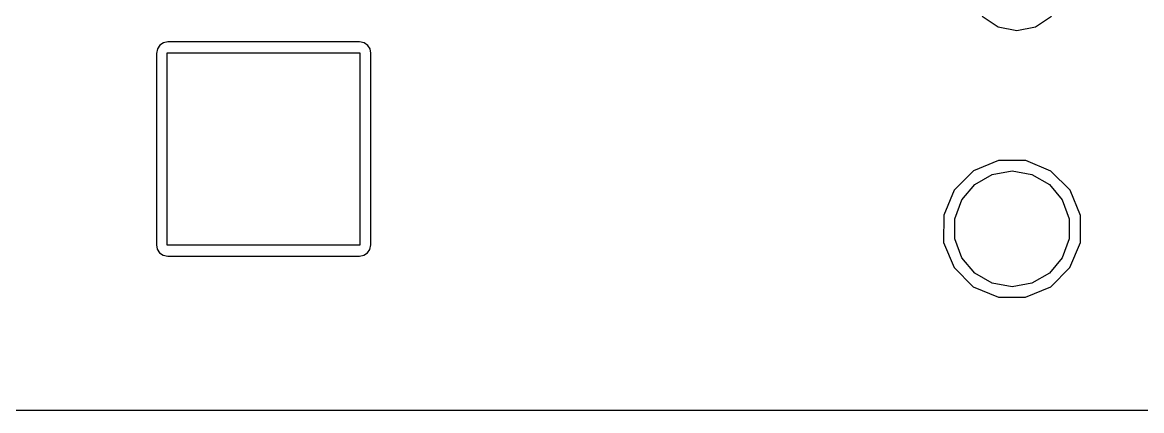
# Model space of a CAD drawing. Extents: x -5.1 to 32.6, y 0 to 32.2.
# Drawn here: x 5.26 to 20.02, y 0 to 5.13 of the extents above; entities that cross this region are included whole.
import ezdxf

# ---------------------------------------------------------------- set-up
doc = ezdxf.new("R2010")
doc.units = 0
doc.header["$MEASUREMENT"] = 0
doc.layers.add('BLACK', color=7, linetype='CONTINUOUS')

msp = doc.modelspace()

# ---------------------------------------------------------------- linework, layer by layer
at = {"layer": 'Black'}
for p, q in [((17.9198, 5.20709), (18.1295, 5.06695)), ((18.6243, 5.06695), (18.834, 5.20709)), ((18.1295, 5.06695), (18.3769, 5.01774)), ((18.3769, 5.01774), (18.6243, 5.06695)), ((7.04433, 4.7798), (7.03182, 4.71803)), ((7.07621, 4.82647), (7.04433, 4.7798)), ((7.12413, 4.8573), (7.07621, 4.82647)), ((7.18142, 4.86808), (7.12413, 4.8573)), ((7.1755, 2.1844), (7.1755, 4.7244)), ((7.1755, 4.7244), (9.7155, 4.7244)), ((9.70913, 4.86808), (7.18142, 4.86808)), ((9.7709, 4.85557), (9.70913, 4.86808)), ((9.7155, 4.7244), (9.7155, 2.1844)), ((9.81757, 4.82369), (9.7709, 4.85557)), ((9.8484, 4.77577), (9.81757, 4.82369)), ((9.85918, 4.71848), (9.8484, 4.77577)), ((7.03182, 4.71803), (7.03182, 2.19032)), ((9.85918, 2.20915), (9.85918, 4.71848)), ((18.1348, 3.30216), (17.8033, 3.16517)), ((18.4935, 3.30184), (18.1348, 3.30216)), ((18.8248, 3.16428), (18.4935, 3.30184)), ((17.8033, 3.16517), (17.5494, 2.91174)), ((17.8217, 2.98626), (18.0518, 3.11908)), ((18.0518, 3.11908), (18.3134, 3.16521)), ((18.3134, 3.16521), (18.575, 3.11908)), ((18.575, 3.11908), (18.8051, 2.98626)), ((19.0783, 2.9104), (18.8248, 3.16428)), ((17.651, 2.78275), (17.8217, 2.98626)), ((18.8051, 2.98626), (18.9758, 2.78275)), ((17.5494, 2.91174), (17.4119, 2.58045)), ((19.2153, 2.57887), (19.0783, 2.9104)), ((17.5601, 2.53313), (17.651, 2.78275)), ((18.9758, 2.78275), (19.0667, 2.53313)), ((17.4119, 2.58045), (17.4115, 2.22173)), ((17.5601, 2.26747), (17.5601, 2.53313)), ((19.0667, 2.53313), (19.0667, 2.26747)), ((19.2149, 2.22015), (19.2153, 2.57887)), ((17.4115, 2.22173), (17.5485, 1.89019)), ((17.651, 2.01784), (17.5601, 2.26747)), ((19.0667, 2.26747), (18.9758, 2.01784)), ((19.0774, 1.88886), (19.2149, 2.22015)), ((7.03182, 2.19032), (7.0426, 2.13303)), ((7.0426, 2.13303), (7.07343, 2.08511)), ((7.07343, 2.08511), (7.1201, 2.05323)), ((9.7155, 2.1844), (7.1755, 2.1844)), ((9.76687, 2.0515), (9.81479, 2.08233)), ((9.81479, 2.08233), (9.84667, 2.129)), ((9.84667, 2.129), (9.85918, 2.19077)), ((9.85918, 2.19077), (9.85918, 2.20915)), ((7.1201, 2.05323), (7.18187, 2.04072)), ((7.18187, 2.04072), (9.70958, 2.04072)), ((9.70958, 2.04072), (9.76687, 2.0515)), ((17.8217, 1.81434), (17.651, 2.01784)), ((18.9758, 2.01784), (18.8051, 1.81434)), ((17.5485, 1.89019), (17.802, 1.63632)), ((18.0518, 1.68152), (17.8217, 1.81434)), ((18.8051, 1.81434), (18.575, 1.68152)), ((18.8235, 1.63543), (19.0774, 1.88886)), ((17.802, 1.63632), (18.1333, 1.49876)), ((18.3134, 1.63539), (18.0518, 1.68152)), ((18.575, 1.68152), (18.3134, 1.63539)), ((18.492, 1.49844), (18.8235, 1.63543)), ((18.1333, 1.49876), (18.492, 1.49844)), ((24.6634, 0), (0.026302, 0))]:
    msp.add_line(p, q, dxfattribs=at)

doc.saveas('drawing.dxf')
